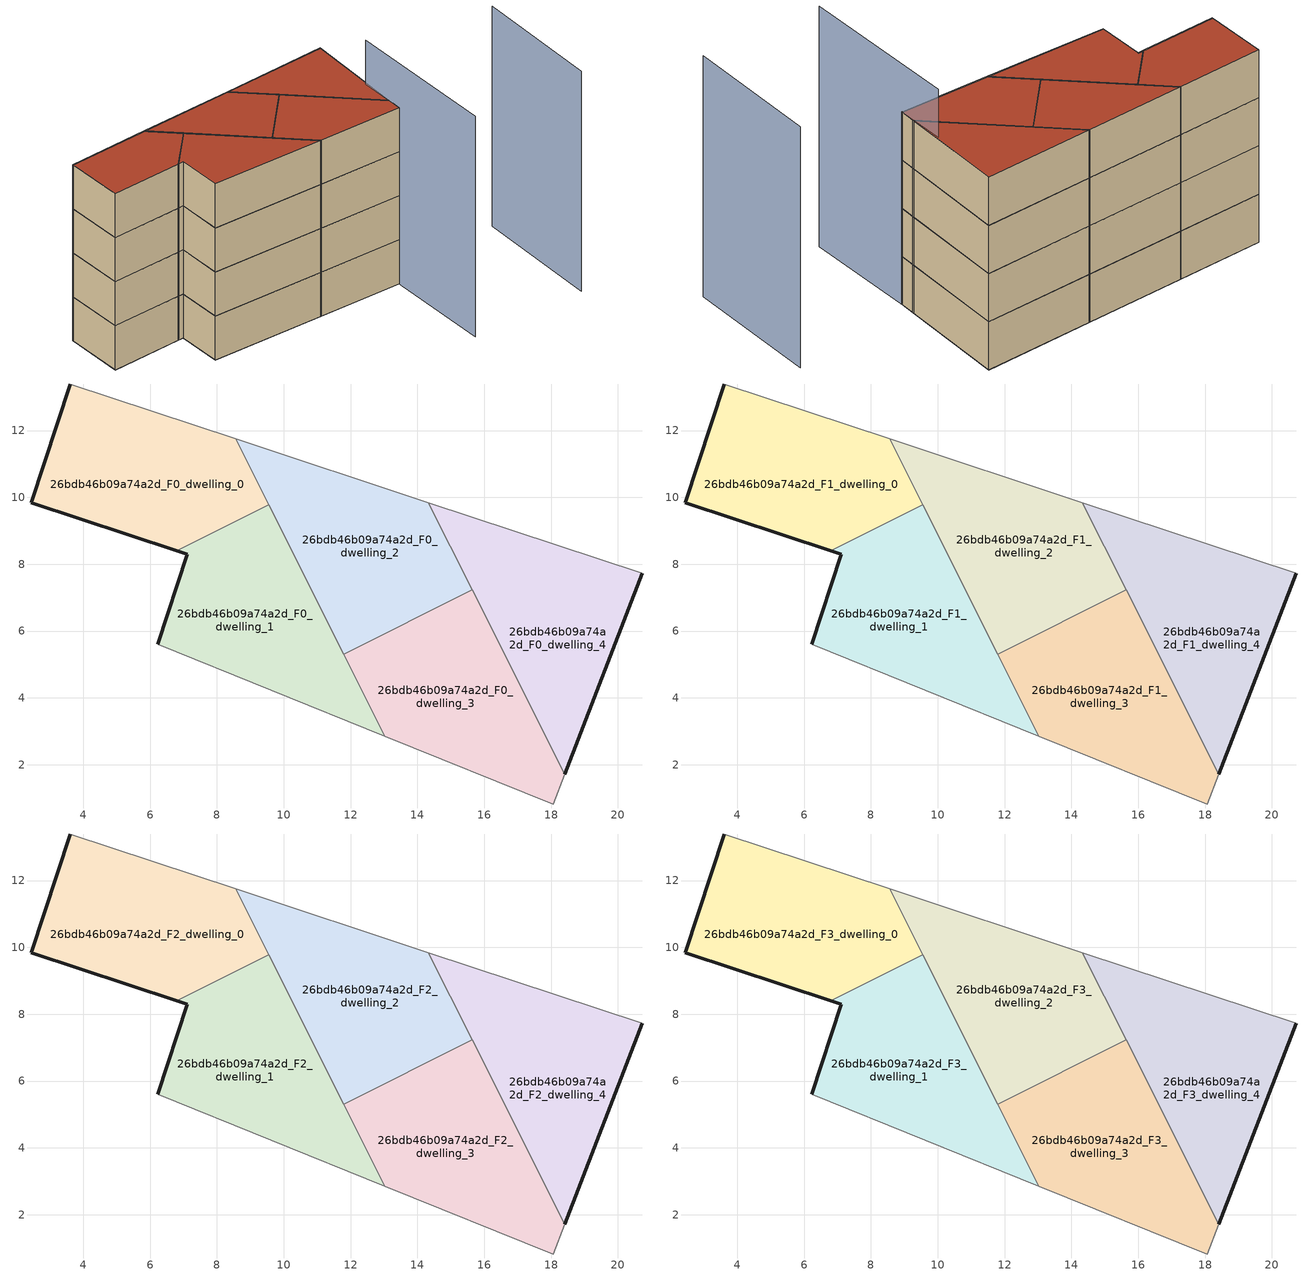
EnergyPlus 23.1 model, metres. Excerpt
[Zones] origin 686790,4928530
26bdb46b09a74a2d_F0_dwelling_0
 floor ground (EU_floor_Construction): 9.56,9.78 8.56,11.76 3.62,13.39 2.44,9.84 6.8,8.4 z0
 wall outside (EU_wall_Construction): 6.8,8.4 2.44,9.84 3.62,13.39 z0:3
 wall adiabatic (EU_wall_Construction): 3.62,13.39 8.56,11.76 z0:3
 wall to 26bdb46b09a74a2d_F0_dwelling_1 (EU_wall_Construction): 9.56,9.78 6.8,8.4 z0:3
 wall to 26bdb46b09a74a2d_F0_dwelling_2 (EU_wall_Construction): 8.56,11.76 9.56,9.78 z0:3
26bdb46b09a74a2d_F0_dwelling_1
 floor ground (EU_floor_Construction): 13.03,2.86 9.56,9.78 6.8,8.4 7.12,8.29 6.23,5.6 z0
 wall outside (EU_wall_Construction): 6.23,5.6 7.12,8.29 6.8,8.4 z0:3
 wall adiabatic (EU_wall_Construction): 13.03,2.86 6.23,5.6 z0:3
 wall to 26bdb46b09a74a2d_F0_dwelling_3 (EU_wall_Construction): 11.8,5.31 13.03,2.86 z0:3
 wall to 26bdb46b09a74a2d_F0_dwelling_2 (EU_wall_Construction): 9.56,9.78 11.8,5.31 z0:3
26bdb46b09a74a2d_F0_dwelling_2
 floor ground (EU_floor_Construction): 15.64,7.24 14.33,9.85 8.56,11.76 11.8,5.31 z0
 wall to 26bdb46b09a74a2d_F0_dwelling_3 (EU_wall_Construction): 15.64,7.24 11.8,5.31 z0:3
 wall adiabatic (EU_wall_Construction): 8.56,11.76 14.33,9.85 z0:3
 wall to 26bdb46b09a74a2d_F0_dwelling_4 (EU_wall_Construction): 14.33,9.85 15.64,7.24 z0:3
26bdb46b09a74a2d_F0_dwelling_3
 floor ground (EU_floor_Construction): 18.07,0.82 18.41,1.71 15.64,7.24 11.8,5.31 13.03,2.86 z0
 wall adiabatic (EU_wall_Construction): 18.41,1.71 18.07,0.82 13.03,2.86 z0:3
 wall to 26bdb46b09a74a2d_F0_dwelling_4 (EU_wall_Construction): 15.64,7.24 18.41,1.71 z0:3
26bdb46b09a74a2d_F0_dwelling_4
 floor ground (EU_floor_Construction): 18.41,1.71 20.74,7.72 14.33,9.85 z0
 wall outside (EU_wall_Construction): 20.74,7.72 18.41,1.71 z0:3
 wall adiabatic (EU_wall_Construction): 14.33,9.85 20.74,7.72 z0:3
26bdb46b09a74a2d_F1_dwelling_0
 floor to 26bdb46b09a74a2d_F0_dwelling_0 (EU_floor_Construction): 9.56,9.78 8.56,11.76 3.62,13.39 2.44,9.84 6.8,8.4 z3
 wall outside (EU_wall_Construction): 6.8,8.4 2.44,9.84 3.62,13.39 z3:6
 wall adiabatic (EU_wall_Construction): 3.62,13.39 8.56,11.76 z3:6
 wall to 26bdb46b09a74a2d_F1_dwelling_1 (EU_wall_Construction): 9.56,9.78 6.8,8.4 z3:6
 wall to 26bdb46b09a74a2d_F1_dwelling_2 (EU_wall_Construction): 8.56,11.76 9.56,9.78 z3:6
26bdb46b09a74a2d_F1_dwelling_1
 floor to 26bdb46b09a74a2d_F0_dwelling_1 (EU_floor_Construction): 13.03,2.86 9.56,9.78 6.8,8.4 7.12,8.29 6.23,5.6 z3
 wall outside (EU_wall_Construction): 6.23,5.6 7.12,8.29 6.8,8.4 z3:6
 wall adiabatic (EU_wall_Construction): 13.03,2.86 6.23,5.6 z3:6
 wall to 26bdb46b09a74a2d_F1_dwelling_3 (EU_wall_Construction): 11.8,5.31 13.03,2.86 z3:6
 wall to 26bdb46b09a74a2d_F1_dwelling_2 (EU_wall_Construction): 9.56,9.78 11.8,5.31 z3:6
26bdb46b09a74a2d_F1_dwelling_2
 floor to 26bdb46b09a74a2d_F0_dwelling_2 (EU_floor_Construction): 15.64,7.24 14.33,9.85 8.56,11.76 11.8,5.31 z3
 wall to 26bdb46b09a74a2d_F1_dwelling_3 (EU_wall_Construction): 15.64,7.24 11.8,5.31 z3:6
 wall adiabatic (EU_wall_Construction): 8.56,11.76 14.33,9.85 z3:6
 wall to 26bdb46b09a74a2d_F1_dwelling_4 (EU_wall_Construction): 14.33,9.85 15.64,7.24 z3:6
26bdb46b09a74a2d_F1_dwelling_3
 floor to 26bdb46b09a74a2d_F0_dwelling_3 (EU_floor_Construction): 18.07,0.82 18.41,1.71 15.64,7.24 11.8,5.31 13.03,2.86 z3
 wall adiabatic (EU_wall_Construction): 18.41,1.71 18.07,0.82 13.03,2.86 z3:6
 wall to 26bdb46b09a74a2d_F1_dwelling_4 (EU_wall_Construction): 15.64,7.24 18.41,1.71 z3:6
26bdb46b09a74a2d_F1_dwelling_4
 floor to 26bdb46b09a74a2d_F0_dwelling_4 (EU_floor_Construction): 18.41,1.71 20.74,7.72 14.33,9.85 z3
 wall outside (EU_wall_Construction): 20.74,7.72 18.41,1.71 z3:6
 wall adiabatic (EU_wall_Construction): 14.33,9.85 20.74,7.72 z3:6
26bdb46b09a74a2d_F2_dwelling_0
 floor to 26bdb46b09a74a2d_F1_dwelling_0 (EU_floor_Construction): 9.56,9.78 8.56,11.76 3.62,13.39 2.44,9.84 6.8,8.4 z6
 wall outside (EU_wall_Construction): 6.8,8.4 2.44,9.84 3.62,13.39 z6:9
 wall adiabatic (EU_wall_Construction): 3.62,13.39 8.56,11.76 z6:9
 wall to 26bdb46b09a74a2d_F2_dwelling_1 (EU_wall_Construction): 9.56,9.78 6.8,8.4 z6:9
 wall to 26bdb46b09a74a2d_F2_dwelling_2 (EU_wall_Construction): 8.56,11.76 9.56,9.78 z6:9
26bdb46b09a74a2d_F2_dwelling_1
 floor to 26bdb46b09a74a2d_F1_dwelling_1 (EU_floor_Construction): 13.03,2.86 9.56,9.78 6.8,8.4 7.12,8.29 6.23,5.6 z6
 wall outside (EU_wall_Construction): 6.23,5.6 7.12,8.29 6.8,8.4 z6:9
 wall adiabatic (EU_wall_Construction): 13.03,2.86 6.23,5.6 z6:9
 wall to 26bdb46b09a74a2d_F2_dwelling_3 (EU_wall_Construction): 11.8,5.31 13.03,2.86 z6:9
 wall to 26bdb46b09a74a2d_F2_dwelling_2 (EU_wall_Construction): 9.56,9.78 11.8,5.31 z6:9
26bdb46b09a74a2d_F2_dwelling_2
 floor to 26bdb46b09a74a2d_F1_dwelling_2 (EU_floor_Construction): 15.64,7.24 14.33,9.85 8.56,11.76 11.8,5.31 z6
 wall to 26bdb46b09a74a2d_F2_dwelling_3 (EU_wall_Construction): 15.64,7.24 11.8,5.31 z6:9
 wall adiabatic (EU_wall_Construction): 8.56,11.76 14.33,9.85 z6:9
 wall to 26bdb46b09a74a2d_F2_dwelling_4 (EU_wall_Construction): 14.33,9.85 15.64,7.24 z6:9
26bdb46b09a74a2d_F2_dwelling_3
 floor to 26bdb46b09a74a2d_F1_dwelling_3 (EU_floor_Construction): 18.07,0.82 18.41,1.71 15.64,7.24 11.8,5.31 13.03,2.86 z6
 wall adiabatic (EU_wall_Construction): 18.41,1.71 18.07,0.82 13.03,2.86 z6:9
 wall to 26bdb46b09a74a2d_F2_dwelling_4 (EU_wall_Construction): 15.64,7.24 18.41,1.71 z6:9
26bdb46b09a74a2d_F2_dwelling_4
 floor to 26bdb46b09a74a2d_F1_dwelling_4 (EU_floor_Construction): 18.41,1.71 20.74,7.72 14.33,9.85 z6
 wall outside (EU_wall_Construction): 20.74,7.72 18.41,1.71 z6:9
 wall adiabatic (EU_wall_Construction): 14.33,9.85 20.74,7.72 z6:9
26bdb46b09a74a2d_F3_dwelling_0
 floor to 26bdb46b09a74a2d_F2_dwelling_0 (EU_floor_Construction): 9.56,9.78 8.56,11.76 3.62,13.39 2.44,9.84 6.8,8.4 z9
 wall outside (EU_wall_Construction): 6.8,8.4 2.44,9.84 3.62,13.39 z9:12
 wall adiabatic (EU_wall_Construction): 3.62,13.39 8.56,11.76 z9:12
 wall to 26bdb46b09a74a2d_F3_dwelling_1 (EU_wall_Construction): 9.56,9.78 6.8,8.4 z9:12
 wall to 26bdb46b09a74a2d_F3_dwelling_2 (EU_wall_Construction): 8.56,11.76 9.56,9.78 z9:12
 roof outside (EU_roof_Construction): 8.56,11.76 9.56,9.78 6.8,8.4 2.44,9.84 3.62,13.39 z12
26bdb46b09a74a2d_F3_dwelling_1
 floor to 26bdb46b09a74a2d_F2_dwelling_1 (EU_floor_Construction): 13.03,2.86 9.56,9.78 6.8,8.4 7.12,8.29 6.23,5.6 z9
 wall outside (EU_wall_Construction): 6.23,5.6 7.12,8.29 6.8,8.4 z9:12
 wall adiabatic (EU_wall_Construction): 13.03,2.86 6.23,5.6 z9:12
 wall to 26bdb46b09a74a2d_F3_dwelling_3 (EU_wall_Construction): 11.8,5.31 13.03,2.86 z9:12
 wall to 26bdb46b09a74a2d_F3_dwelling_2 (EU_wall_Construction): 9.56,9.78 11.8,5.31 z9:12
 roof outside (EU_roof_Construction): 9.56,9.78 13.03,2.86 6.23,5.6 7.12,8.29 6.8,8.4 z12
26bdb46b09a74a2d_F3_dwelling_2
 floor to 26bdb46b09a74a2d_F2_dwelling_2 (EU_floor_Construction): 15.64,7.24 14.33,9.85 8.56,11.76 11.8,5.31 z9
 wall to 26bdb46b09a74a2d_F3_dwelling_3 (EU_wall_Construction): 15.64,7.24 11.8,5.31 z9:12
 wall adiabatic (EU_wall_Construction): 8.56,11.76 14.33,9.85 z9:12
 wall to 26bdb46b09a74a2d_F3_dwelling_4 (EU_wall_Construction): 14.33,9.85 15.64,7.24 z9:12
 roof outside (EU_roof_Construction): 14.33,9.85 15.64,7.24 11.8,5.31 8.56,11.76 z12
26bdb46b09a74a2d_F3_dwelling_3
 floor to 26bdb46b09a74a2d_F2_dwelling_3 (EU_floor_Construction): 18.07,0.82 18.41,1.71 15.64,7.24 11.8,5.31 13.03,2.86 z9
 wall adiabatic (EU_wall_Construction): 18.41,1.71 18.07,0.82 13.03,2.86 z9:12
 wall to 26bdb46b09a74a2d_F3_dwelling_4 (EU_wall_Construction): 15.64,7.24 18.41,1.71 z9:12
 roof outside (EU_roof_Construction): 15.64,7.24 18.41,1.71 18.07,0.82 13.03,2.86 11.8,5.31 z12
26bdb46b09a74a2d_F3_dwelling_4
 floor to 26bdb46b09a74a2d_F2_dwelling_4 (EU_floor_Construction): 18.41,1.71 20.74,7.72 14.33,9.85 z9
 wall outside (EU_wall_Construction): 20.74,7.72 18.41,1.71 z9:12
 wall adiabatic (EU_wall_Construction): 14.33,9.85 20.74,7.72 z9:12
 roof outside (EU_roof_Construction): 20.74,7.72 18.41,1.71 14.33,9.85 z12
shading: 19.03,3.63 15.89,-5.53 / 22.85,-8.21 25.66,-0.58 z0:15
[Building]
EU S2 Campaign: North Axis=0; Terrain=City; Solar Distribution=FullExterior
[Site:Location]
Bologna: Latitude=44.5; Longitude=11.25; Time Zone=1; Elevation=37
[SizingPeriod:WeatherFileDays]
AnnualSizingPeriod: Begin Month=1; Begin Day of Month=1; End Month=12; End Day of Month=31; Day of Week for Start Day=Monday; Use Weather File Daylight Saving Period=No; Use Weather File Rain and Snow Indicators=No
[MATERIAL]
EU_InternalMass_Material: Roughness=MediumRough; Thickness=0.1; Conductivity=1; Density=1800; Specific Heat=900; Thermal Absorptance=0.9; Solar Absorptance=0.7; Visible Absorptance=0.7
[MATERIAL:NOMASS] Roughness=MediumRough; Thermal Absorptance=0.9; Solar Absorptance=0.7; Visible Absorptance=0.7
Name | Thermal Resistance
EU_wall_NoMass | 0.781309
EU_roof_NoMass | 0.418499
EU_floor_NoMass | 0.563442
[CONSTRUCTION]
EU_wall_Construction: EU_wall_NoMass
EU_roof_Construction: EU_roof_NoMass
EU_floor_Construction: EU_floor_NoMass
EU_InternalMass_Construction: EU_InternalMass_Material
[ZONE] Type=1; Multiplier=1; Ceiling Height=autocalculate; Floor Area=autocalculate; Part of Total Floor Area=Yes
Name | Volume
26bdb46b09a74a2d_F0_dwelling_0; 26bdb46b09a74a2d_F1_dwelling_0; 26bdb46b09a74a2d_F2_dwelling_0; 26bdb46b09a74a2d_F3_dwelling_0 | 65.2507
26bdb46b09a74a2d_F0_dwelling_1; 26bdb46b09a74a2d_F1_dwelling_1; 26bdb46b09a74a2d_F2_dwelling_1; 26bdb46b09a74a2d_F3_dwelling_1 | 65.2522
26bdb46b09a74a2d_F0_dwelling_2; 26bdb46b09a74a2d_F1_dwelling_2; 26bdb46b09a74a2d_F2_dwelling_2; 26bdb46b09a74a2d_F3_dwelling_2 | 65.2537
26bdb46b09a74a2d_F0_dwelling_3; 26bdb46b09a74a2d_F1_dwelling_3; 26bdb46b09a74a2d_F2_dwelling_3; 26bdb46b09a74a2d_F3_dwelling_3 | 65.2493
26bdb46b09a74a2d_F0_dwelling_4; 26bdb46b09a74a2d_F1_dwelling_4; 26bdb46b09a74a2d_F2_dwelling_4; 26bdb46b09a74a2d_F3_dwelling_4 | 65.2566
[INTERNALMASS] Construction=EU_InternalMass_Construction
Name | Zone or ZoneList | Surface Area
26bdb46b09a74a2d_F0_dwelling_0_EU_InternalMass | 26bdb46b09a74a2d_F0_dwelling_0 | 21.7506
26bdb46b09a74a2d_F0_dwelling_1_EU_InternalMass | 26bdb46b09a74a2d_F0_dwelling_1 | 21.7488
26bdb46b09a74a2d_F0_dwelling_2_EU_InternalMass | 26bdb46b09a74a2d_F0_dwelling_2 | 21.7517
26bdb46b09a74a2d_F0_dwelling_3_EU_InternalMass | 26bdb46b09a74a2d_F0_dwelling_3 | 21.7487
26bdb46b09a74a2d_F0_dwelling_4_EU_InternalMass | 26bdb46b09a74a2d_F0_dwelling_4 | 21.7523
26bdb46b09a74a2d_F1_dwelling_0_EU_InternalMass | 26bdb46b09a74a2d_F1_dwelling_0 | 21.7506
26bdb46b09a74a2d_F1_dwelling_1_EU_InternalMass | 26bdb46b09a74a2d_F1_dwelling_1 | 21.7488
26bdb46b09a74a2d_F1_dwelling_2_EU_InternalMass | 26bdb46b09a74a2d_F1_dwelling_2 | 21.7517
26bdb46b09a74a2d_F1_dwelling_3_EU_InternalMass | 26bdb46b09a74a2d_F1_dwelling_3 | 21.7487
26bdb46b09a74a2d_F1_dwelling_4_EU_InternalMass | 26bdb46b09a74a2d_F1_dwelling_4 | 21.7523
26bdb46b09a74a2d_F2_dwelling_0_EU_InternalMass | 26bdb46b09a74a2d_F2_dwelling_0 | 21.7506
26bdb46b09a74a2d_F2_dwelling_1_EU_InternalMass | 26bdb46b09a74a2d_F2_dwelling_1 | 21.7488
26bdb46b09a74a2d_F2_dwelling_2_EU_InternalMass | 26bdb46b09a74a2d_F2_dwelling_2 | 21.7517
26bdb46b09a74a2d_F2_dwelling_3_EU_InternalMass | 26bdb46b09a74a2d_F2_dwelling_3 | 21.7487
26bdb46b09a74a2d_F2_dwelling_4_EU_InternalMass | 26bdb46b09a74a2d_F2_dwelling_4 | 21.7523
26bdb46b09a74a2d_F3_dwelling_0_EU_InternalMass | 26bdb46b09a74a2d_F3_dwelling_0 | 21.7506
26bdb46b09a74a2d_F3_dwelling_1_EU_InternalMass | 26bdb46b09a74a2d_F3_dwelling_1 | 21.7488
26bdb46b09a74a2d_F3_dwelling_2_EU_InternalMass | 26bdb46b09a74a2d_F3_dwelling_2 | 21.7517
26bdb46b09a74a2d_F3_dwelling_3_EU_InternalMass | 26bdb46b09a74a2d_F3_dwelling_3 | 21.7487
26bdb46b09a74a2d_F3_dwelling_4_EU_InternalMass | 26bdb46b09a74a2d_F3_dwelling_4 | 21.7523
[OTHEREQUIPMENT] Fuel Type=Electricity; Design Level Calculation Method=Watts/Area; Power per Zone Floor Area=1; Fraction Latent=0; Fraction Radiant=0; Fraction Lost=0; Carbon Dioxide Generation Rate=0; EndUse Subcategory=EU_Step8_InternalGains
Name | Zone or ZoneList or Space or SpaceList | Schedule
EU_Step8_InternalGain_26bdb46b09a74a2d_F0_dwelling_0_f000 | 26bdb46b09a74a2d_F0_dwelling_0 | EU_Step8_GainSchedule_26bdb46b09a74a2d_F0_dwelling_0_f000
EU_Step8_InternalGain_26bdb46b09a74a2d_F0_dwelling_1_f000 | 26bdb46b09a74a2d_F0_dwelling_1 | EU_Step8_GainSchedule_26bdb46b09a74a2d_F0_dwelling_1_f000
EU_Step8_InternalGain_26bdb46b09a74a2d_F0_dwelling_2_f000 | 26bdb46b09a74a2d_F0_dwelling_2 | EU_Step8_GainSchedule_26bdb46b09a74a2d_F0_dwelling_2_f000
EU_Step8_InternalGain_26bdb46b09a74a2d_F0_dwelling_3_f000 | 26bdb46b09a74a2d_F0_dwelling_3 | EU_Step8_GainSchedule_26bdb46b09a74a2d_F0_dwelling_3_f000
EU_Step8_InternalGain_26bdb46b09a74a2d_F0_dwelling_4_f000 | 26bdb46b09a74a2d_F0_dwelling_4 | EU_Step8_GainSchedule_26bdb46b09a74a2d_F0_dwelling_4_f000
EU_Step8_InternalGain_26bdb46b09a74a2d_F1_dwelling_0_f000 | 26bdb46b09a74a2d_F1_dwelling_0 | EU_Step8_GainSchedule_26bdb46b09a74a2d_F1_dwelling_0_f000
EU_Step8_InternalGain_26bdb46b09a74a2d_F1_dwelling_1_f000 | 26bdb46b09a74a2d_F1_dwelling_1 | EU_Step8_GainSchedule_26bdb46b09a74a2d_F1_dwelling_1_f000
EU_Step8_InternalGain_26bdb46b09a74a2d_F1_dwelling_2_f000 | 26bdb46b09a74a2d_F1_dwelling_2 | EU_Step8_GainSchedule_26bdb46b09a74a2d_F1_dwelling_2_f000
EU_Step8_InternalGain_26bdb46b09a74a2d_F1_dwelling_3_f000 | 26bdb46b09a74a2d_F1_dwelling_3 | EU_Step8_GainSchedule_26bdb46b09a74a2d_F1_dwelling_3_f000
EU_Step8_InternalGain_26bdb46b09a74a2d_F1_dwelling_4_f000 | 26bdb46b09a74a2d_F1_dwelling_4 | EU_Step8_GainSchedule_26bdb46b09a74a2d_F1_dwelling_4_f000
EU_Step8_InternalGain_26bdb46b09a74a2d_F2_dwelling_0_f000 | 26bdb46b09a74a2d_F2_dwelling_0 | EU_Step8_GainSchedule_26bdb46b09a74a2d_F2_dwelling_0_f000
EU_Step8_InternalGain_26bdb46b09a74a2d_F2_dwelling_1_f000 | 26bdb46b09a74a2d_F2_dwelling_1 | EU_Step8_GainSchedule_26bdb46b09a74a2d_F2_dwelling_1_f000
EU_Step8_InternalGain_26bdb46b09a74a2d_F2_dwelling_2_f000 | 26bdb46b09a74a2d_F2_dwelling_2 | EU_Step8_GainSchedule_26bdb46b09a74a2d_F2_dwelling_2_f000
EU_Step8_InternalGain_26bdb46b09a74a2d_F2_dwelling_3_f000 | 26bdb46b09a74a2d_F2_dwelling_3 | EU_Step8_GainSchedule_26bdb46b09a74a2d_F2_dwelling_3_f000
EU_Step8_InternalGain_26bdb46b09a74a2d_F2_dwelling_4_f000 | 26bdb46b09a74a2d_F2_dwelling_4 | EU_Step8_GainSchedule_26bdb46b09a74a2d_F2_dwelling_4_f000
EU_Step8_InternalGain_26bdb46b09a74a2d_F3_dwelling_0_f000 | 26bdb46b09a74a2d_F3_dwelling_0 | EU_Step8_GainSchedule_26bdb46b09a74a2d_F3_dwelling_0_f000
EU_Step8_InternalGain_26bdb46b09a74a2d_F3_dwelling_1_f000 | 26bdb46b09a74a2d_F3_dwelling_1 | EU_Step8_GainSchedule_26bdb46b09a74a2d_F3_dwelling_1_f000
EU_Step8_InternalGain_26bdb46b09a74a2d_F3_dwelling_2_f000 | 26bdb46b09a74a2d_F3_dwelling_2 | EU_Step8_GainSchedule_26bdb46b09a74a2d_F3_dwelling_2_f000
EU_Step8_InternalGain_26bdb46b09a74a2d_F3_dwelling_3_f000 | 26bdb46b09a74a2d_F3_dwelling_3 | EU_Step8_GainSchedule_26bdb46b09a74a2d_F3_dwelling_3_f000
EU_Step8_InternalGain_26bdb46b09a74a2d_F3_dwelling_4_f000 | 26bdb46b09a74a2d_F3_dwelling_4 | EU_Step8_GainSchedule_26bdb46b09a74a2d_F3_dwelling_4_f000
[ZONEVENTILATION:DESIGNFLOWRATE] Schedule=EU_AlwaysOn; Design Flow Rate Calculation Method=AirChanges/Hour; Air Changes per Hour=0.692607; Ventilation Type=Natural; Fan Pressure Rise=0; Fan Total Efficiency=1; Constant Term Coefficient=1; Temperature Term Coefficient=0; Velocity Term Coefficient=0; Velocity Squared Term Coefficient=0; Minimum Indoor Temperature=-100; Maximum Indoor Temperature=100; Delta Temperature=-100; Minimum Outdoor Temperature=-100; Maximum Outdoor Temperature=100; Maximum Wind Speed=40
Name | Zone or ZoneList or Space or SpaceList
EU_ConstantAir_26bdb46b09a74a2d_F0_dwelling_0 | 26bdb46b09a74a2d_F0_dwelling_0
EU_ConstantAir_26bdb46b09a74a2d_F0_dwelling_1 | 26bdb46b09a74a2d_F0_dwelling_1
EU_ConstantAir_26bdb46b09a74a2d_F0_dwelling_2 | 26bdb46b09a74a2d_F0_dwelling_2
EU_ConstantAir_26bdb46b09a74a2d_F0_dwelling_3 | 26bdb46b09a74a2d_F0_dwelling_3
EU_ConstantAir_26bdb46b09a74a2d_F0_dwelling_4 | 26bdb46b09a74a2d_F0_dwelling_4
EU_ConstantAir_26bdb46b09a74a2d_F1_dwelling_0 | 26bdb46b09a74a2d_F1_dwelling_0
EU_ConstantAir_26bdb46b09a74a2d_F1_dwelling_1 | 26bdb46b09a74a2d_F1_dwelling_1
EU_ConstantAir_26bdb46b09a74a2d_F1_dwelling_2 | 26bdb46b09a74a2d_F1_dwelling_2
EU_ConstantAir_26bdb46b09a74a2d_F1_dwelling_3 | 26bdb46b09a74a2d_F1_dwelling_3
EU_ConstantAir_26bdb46b09a74a2d_F1_dwelling_4 | 26bdb46b09a74a2d_F1_dwelling_4
EU_ConstantAir_26bdb46b09a74a2d_F2_dwelling_0 | 26bdb46b09a74a2d_F2_dwelling_0
EU_ConstantAir_26bdb46b09a74a2d_F2_dwelling_1 | 26bdb46b09a74a2d_F2_dwelling_1
EU_ConstantAir_26bdb46b09a74a2d_F2_dwelling_2 | 26bdb46b09a74a2d_F2_dwelling_2
EU_ConstantAir_26bdb46b09a74a2d_F2_dwelling_3 | 26bdb46b09a74a2d_F2_dwelling_3
EU_ConstantAir_26bdb46b09a74a2d_F2_dwelling_4 | 26bdb46b09a74a2d_F2_dwelling_4
EU_ConstantAir_26bdb46b09a74a2d_F3_dwelling_0 | 26bdb46b09a74a2d_F3_dwelling_0
EU_ConstantAir_26bdb46b09a74a2d_F3_dwelling_1 | 26bdb46b09a74a2d_F3_dwelling_1
EU_ConstantAir_26bdb46b09a74a2d_F3_dwelling_2 | 26bdb46b09a74a2d_F3_dwelling_2
EU_ConstantAir_26bdb46b09a74a2d_F3_dwelling_3 | 26bdb46b09a74a2d_F3_dwelling_3
EU_ConstantAir_26bdb46b09a74a2d_F3_dwelling_4 | 26bdb46b09a74a2d_F3_dwelling_4
[HVACTEMPLATE:THERMOSTAT] Constant Heating Setpoint=20; Constant Cooling Setpoint=50
EU_HeatOnly_26bdb46b09a74a2d_F0_dwelling_0; EU_HeatOnly_26bdb46b09a74a2d_F0_dwelling_1; EU_HeatOnly_26bdb46b09a74a2d_F0_dwelling_2; EU_HeatOnly_26bdb46b09a74a2d_F0_dwelling_3; EU_HeatOnly_26bdb46b09a74a2d_F0_dwelling_4; EU_HeatOnly_26bdb46b09a74a2d_F1_dwelling_0; EU_HeatOnly_26bdb46b09a74a2d_F1_dwelling_1; EU_HeatOnly_26bdb46b09a74a2d_F1_dwelling_2; EU_HeatOnly_26bdb46b09a74a2d_F1_dwelling_3; EU_HeatOnly_26bdb46b09a74a2d_F1_dwelling_4; EU_HeatOnly_26bdb46b09a74a2d_F2_dwelling_0; EU_HeatOnly_26bdb46b09a74a2d_F2_dwelling_1; EU_HeatOnly_26bdb46b09a74a2d_F2_dwelling_2; EU_HeatOnly_26bdb46b09a74a2d_F2_dwelling_3; EU_HeatOnly_26bdb46b09a74a2d_F2_dwelling_4; EU_HeatOnly_26bdb46b09a74a2d_F3_dwelling_0; EU_HeatOnly_26bdb46b09a74a2d_F3_dwelling_1; EU_HeatOnly_26bdb46b09a74a2d_F3_dwelling_2; EU_HeatOnly_26bdb46b09a74a2d_F3_dwelling_3; EU_HeatOnly_26bdb46b09a74a2d_F3_dwelling_4
[HVACTEMPLATE:ZONE:IDEALLOADSAIRSYSTEM] System Availability Schedule=EU_AlwaysOn; Maximum Heating Supply Air Temperature=50; Minimum Cooling Supply Air Temperature=13; Maximum Heating Supply Air Humidity Ratio=0.0156; Minimum Cooling Supply Air Humidity Ratio=0.0077; Heating Limit=NoLimit; Cooling Limit=NoLimit; Heating Availability Schedule=EU_AlwaysOn; Cooling Availability Schedule=EU_CoolingOff; Dehumidification Control Type=ConstantSensibleHeatRatio; Cooling Sensible Heat Ratio=0.7; Dehumidification Setpoint=60; Humidification Control Type=None; Humidification Setpoint=30; Outdoor Air Method=None; Outdoor Air Flow Rate per Person=0.00944; Outdoor Air Flow Rate per Zone Floor Area=0; Outdoor Air Flow Rate per Zone=0; Demand Controlled Ventilation Type=None; Outdoor Air Economizer Type=NoEconomizer; Heat Recovery Type=None; Sensible Heat Recovery Effectiveness=0.7; Latent Heat Recovery Effectiveness=0.65
Name | Template Thermostat
26bdb46b09a74a2d_F0_dwelling_0 | EU_HeatOnly_26bdb46b09a74a2d_F0_dwelling_0
26bdb46b09a74a2d_F0_dwelling_1 | EU_HeatOnly_26bdb46b09a74a2d_F0_dwelling_1
26bdb46b09a74a2d_F0_dwelling_2 | EU_HeatOnly_26bdb46b09a74a2d_F0_dwelling_2
26bdb46b09a74a2d_F0_dwelling_3 | EU_HeatOnly_26bdb46b09a74a2d_F0_dwelling_3
26bdb46b09a74a2d_F0_dwelling_4 | EU_HeatOnly_26bdb46b09a74a2d_F0_dwelling_4
26bdb46b09a74a2d_F1_dwelling_0 | EU_HeatOnly_26bdb46b09a74a2d_F1_dwelling_0
26bdb46b09a74a2d_F1_dwelling_1 | EU_HeatOnly_26bdb46b09a74a2d_F1_dwelling_1
26bdb46b09a74a2d_F1_dwelling_2 | EU_HeatOnly_26bdb46b09a74a2d_F1_dwelling_2
26bdb46b09a74a2d_F1_dwelling_3 | EU_HeatOnly_26bdb46b09a74a2d_F1_dwelling_3
26bdb46b09a74a2d_F1_dwelling_4 | EU_HeatOnly_26bdb46b09a74a2d_F1_dwelling_4
26bdb46b09a74a2d_F2_dwelling_0 | EU_HeatOnly_26bdb46b09a74a2d_F2_dwelling_0
26bdb46b09a74a2d_F2_dwelling_1 | EU_HeatOnly_26bdb46b09a74a2d_F2_dwelling_1
26bdb46b09a74a2d_F2_dwelling_2 | EU_HeatOnly_26bdb46b09a74a2d_F2_dwelling_2
26bdb46b09a74a2d_F2_dwelling_3 | EU_HeatOnly_26bdb46b09a74a2d_F2_dwelling_3
26bdb46b09a74a2d_F2_dwelling_4 | EU_HeatOnly_26bdb46b09a74a2d_F2_dwelling_4
26bdb46b09a74a2d_F3_dwelling_0 | EU_HeatOnly_26bdb46b09a74a2d_F3_dwelling_0
26bdb46b09a74a2d_F3_dwelling_1 | EU_HeatOnly_26bdb46b09a74a2d_F3_dwelling_1
26bdb46b09a74a2d_F3_dwelling_2 | EU_HeatOnly_26bdb46b09a74a2d_F3_dwelling_2
26bdb46b09a74a2d_F3_dwelling_3 | EU_HeatOnly_26bdb46b09a74a2d_F3_dwelling_3
26bdb46b09a74a2d_F3_dwelling_4 | EU_HeatOnly_26bdb46b09a74a2d_F3_dwelling_4
[SIZING:ZONE] Zone Cooling Design Supply Air Temperature Input Method=SupplyAirTemperature; Zone Cooling Design Supply Air Temperature=13; Zone Heating Design Supply Air Temperature Input Method=SupplyAirTemperature; Zone Heating Design Supply Air Temperature=50; Zone Cooling Design Supply Air Humidity Ratio=0.008; Zone Heating Design Supply Air Humidity Ratio=0.008; Cooling Design Air Flow Method=DesignDay; Cooling Design Air Flow Rate=0; Cooling Minimum Air Flow per Zone Floor Area=0.000762; Cooling Minimum Air Flow=0; Cooling Minimum Air Flow Fraction=0.2; Heating Design Air Flow Method=DesignDay; Heating Design Air Flow Rate=0; Heating Maximum Air Flow per Zone Floor Area=0.002032; Heating Maximum Air Flow=0.141576; Heating Maximum Air Flow Fraction=0.3; Account for Dedicated Outdoor Air System=No; Dedicated Outdoor Air System Control Strategy=NeutralSupplyAir; Dedicated Outdoor Air Low Setpoint Temperature for Design=autosize; Dedicated Outdoor Air High Setpoint Temperature for Design=autosize; Zone Load Sizing Method=Sensible Load Only No Latent Load; Zone Latent Cooling Design Supply Air Humidity Ratio Input Method=HumidityRatioDifference; Zone Cooling Design Supply Air Humidity Ratio Difference=0.005; Zone Latent Heating Design Supply Air Humidity Ratio Input Method=HumidityRatioDifference; Zone Humidification Design Supply Air Humidity Ratio Difference=0.005
26bdb46b09a74a2d_F0_dwelling_0; 26bdb46b09a74a2d_F0_dwelling_1; 26bdb46b09a74a2d_F0_dwelling_2; 26bdb46b09a74a2d_F0_dwelling_3; 26bdb46b09a74a2d_F0_dwelling_4; 26bdb46b09a74a2d_F1_dwelling_0; 26bdb46b09a74a2d_F1_dwelling_1; 26bdb46b09a74a2d_F1_dwelling_2; 26bdb46b09a74a2d_F1_dwelling_3; 26bdb46b09a74a2d_F1_dwelling_4; 26bdb46b09a74a2d_F2_dwelling_0; 26bdb46b09a74a2d_F2_dwelling_1; 26bdb46b09a74a2d_F2_dwelling_2; 26bdb46b09a74a2d_F2_dwelling_3; 26bdb46b09a74a2d_F2_dwelling_4; 26bdb46b09a74a2d_F3_dwelling_0; 26bdb46b09a74a2d_F3_dwelling_1; 26bdb46b09a74a2d_F3_dwelling_2; 26bdb46b09a74a2d_F3_dwelling_3; 26bdb46b09a74a2d_F3_dwelling_4
[SCHEDULE:CONSTANT]
Name | Hourly Value
EU_AlwaysOn | 1
EU_CoolingOff | 0
[SCHEDULE:FILE] Column Number=1; Rows to Skip at Top=0; Number of Hours of Data=8760; Column Separator=Comma; Interpolate to Timestep=No; Minutes per Item=60; Adjust Schedule for Daylight Savings=Yes
Name | File
EU_Step8_GainSchedule_26bdb46b09a74a2d_F0_dwelling_0_f000 | ../../schedules/26bdb46b09a74a2d/26bdb46b09a74a2d_F0_dwelling_0_f000_gain.csv
EU_Step8_GainSchedule_26bdb46b09a74a2d_F0_dwelling_1_f000 | ../../schedules/26bdb46b09a74a2d/26bdb46b09a74a2d_F0_dwelling_1_f000_gain.csv
EU_Step8_GainSchedule_26bdb46b09a74a2d_F0_dwelling_2_f000 | ../../schedules/26bdb46b09a74a2d/26bdb46b09a74a2d_F0_dwelling_2_f000_gain.csv
EU_Step8_GainSchedule_26bdb46b09a74a2d_F0_dwelling_3_f000 | ../../schedules/26bdb46b09a74a2d/26bdb46b09a74a2d_F0_dwelling_3_f000_gain.csv
EU_Step8_GainSchedule_26bdb46b09a74a2d_F0_dwelling_4_f000 | ../../schedules/26bdb46b09a74a2d/26bdb46b09a74a2d_F0_dwelling_4_f000_gain.csv
EU_Step8_GainSchedule_26bdb46b09a74a2d_F1_dwelling_0_f000 | ../../schedules/26bdb46b09a74a2d/26bdb46b09a74a2d_F1_dwelling_0_f000_gain.csv
EU_Step8_GainSchedule_26bdb46b09a74a2d_F1_dwelling_1_f000 | ../../schedules/26bdb46b09a74a2d/26bdb46b09a74a2d_F1_dwelling_1_f000_gain.csv
EU_Step8_GainSchedule_26bdb46b09a74a2d_F1_dwelling_2_f000 | ../../schedules/26bdb46b09a74a2d/26bdb46b09a74a2d_F1_dwelling_2_f000_gain.csv
EU_Step8_GainSchedule_26bdb46b09a74a2d_F1_dwelling_3_f000 | ../../schedules/26bdb46b09a74a2d/26bdb46b09a74a2d_F1_dwelling_3_f000_gain.csv
EU_Step8_GainSchedule_26bdb46b09a74a2d_F1_dwelling_4_f000 | ../../schedules/26bdb46b09a74a2d/26bdb46b09a74a2d_F1_dwelling_4_f000_gain.csv
EU_Step8_GainSchedule_26bdb46b09a74a2d_F2_dwelling_0_f000 | ../../schedules/26bdb46b09a74a2d/26bdb46b09a74a2d_F2_dwelling_0_f000_gain.csv
EU_Step8_GainSchedule_26bdb46b09a74a2d_F2_dwelling_1_f000 | ../../schedules/26bdb46b09a74a2d/26bdb46b09a74a2d_F2_dwelling_1_f000_gain.csv
EU_Step8_GainSchedule_26bdb46b09a74a2d_F2_dwelling_2_f000 | ../../schedules/26bdb46b09a74a2d/26bdb46b09a74a2d_F2_dwelling_2_f000_gain.csv
EU_Step8_GainSchedule_26bdb46b09a74a2d_F2_dwelling_3_f000 | ../../schedules/26bdb46b09a74a2d/26bdb46b09a74a2d_F2_dwelling_3_f000_gain.csv
EU_Step8_GainSchedule_26bdb46b09a74a2d_F2_dwelling_4_f000 | ../../schedules/26bdb46b09a74a2d/26bdb46b09a74a2d_F2_dwelling_4_f000_gain.csv
EU_Step8_GainSchedule_26bdb46b09a74a2d_F3_dwelling_0_f000 | ../../schedules/26bdb46b09a74a2d/26bdb46b09a74a2d_F3_dwelling_0_f000_gain.csv
EU_Step8_GainSchedule_26bdb46b09a74a2d_F3_dwelling_1_f000 | ../../schedules/26bdb46b09a74a2d/26bdb46b09a74a2d_F3_dwelling_1_f000_gain.csv
EU_Step8_GainSchedule_26bdb46b09a74a2d_F3_dwelling_2_f000 | ../../schedules/26bdb46b09a74a2d/26bdb46b09a74a2d_F3_dwelling_2_f000_gain.csv
EU_Step8_GainSchedule_26bdb46b09a74a2d_F3_dwelling_3_f000 | ../../schedules/26bdb46b09a74a2d/26bdb46b09a74a2d_F3_dwelling_3_f000_gain.csv
EU_Step8_GainSchedule_26bdb46b09a74a2d_F3_dwelling_4_f000 | ../../schedules/26bdb46b09a74a2d/26bdb46b09a74a2d_F3_dwelling_4_f000_gain.csv
